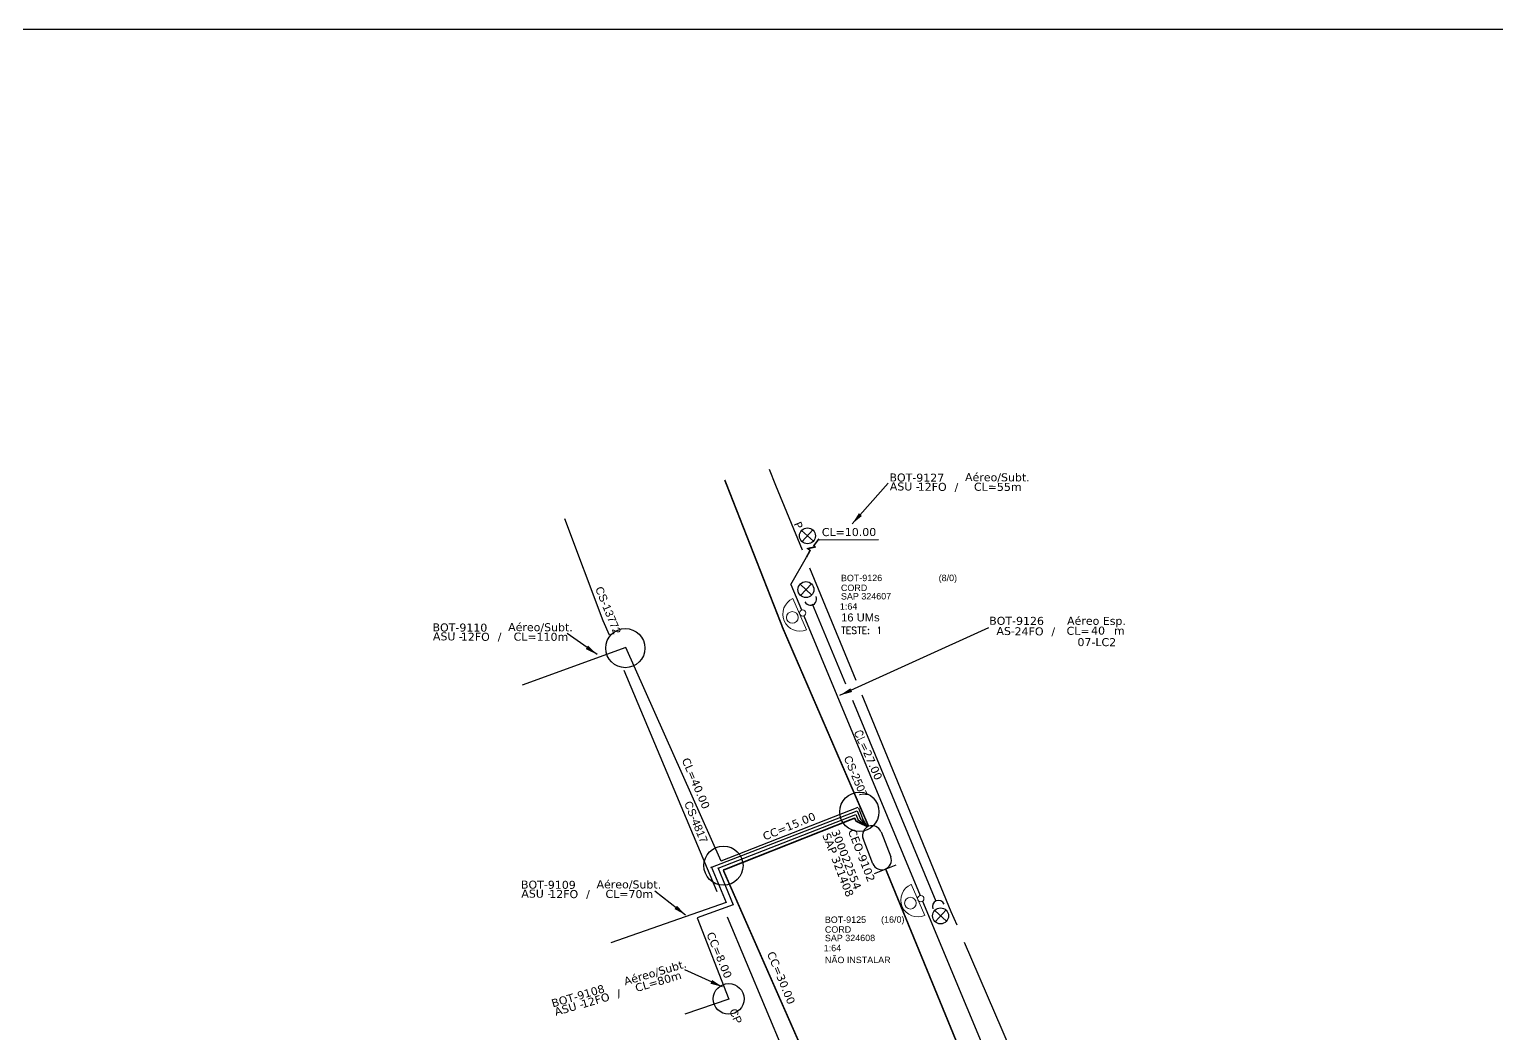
# Model space of a CAD drawing. Extents: x -89 to 1695, y 705 to 1299.
# Drawn here: x 330 to 565, y 1138.1 to 1299 of the extents above; entities that cross this region are included whole.
import ezdxf
from ezdxf.enums import TextEntityAlignment as Align

# ---------------------------------------------------------------- set-up
doc = ezdxf.new("R2010")
doc.units = 0
for name, color, linetype in [('10.4-Postes', 1, 'Continuous'), ('20.4-CEOS', 1, 'Continuous'), ('20.5-CEO', 1, 'Continuous'), ('CAP a instalar', 1, 'Continuous'), ('CD a instalar', 1, 'Continuous'), ('celulas gpon', 7, 'Continuous'), ('label_cabos', 7, 'Continuous'), ('Legenda', 1, 'Continuous'), ('locais', 7, 'Continuous'), ('locais legendas', 7, 'Continuous'), ('QUADRA', 7, 'Continuous'), ('Subida Lateral', 5, 'Continuous')]:
    doc.layers.add(name, color=color, linetype=linetype)
for name, color, linetype, lineweight in [("20.0-LEGENDA DOS CDO'S", 1, 'Continuous', 0), ('20.2-CDO_POSTE', 1, 'Continuous', 5), ('20.6-CORDOALHA_SUPORTE', 7, 'Continuous', 25), ('CORDOALHA_SUPORTE', 7, 'Continuous', 25)]:
    doc.layers.add(name, color=color, linetype=linetype, lineweight=lineweight)
doc.layers.add('EXTRA', color=50, linetype='Continuous', plot=False)
doc.styles.add('ARIAL', font='arial.ttf')
doc.styles.add('DIGICADE', font='arial.ttf')
doc.styles.add('ROMANS', font='romans')
doc.styles.add('siredit', font='verdana.ttf')
doc.styles.get("Standard").update_dxf_attribs({"font": 'arial.ttf'})
doc.linetypes.add('FENCELINE1', pattern='A,0.25,-0.1,[133,ltypeshp.shx,S=0.1,R=0,X=-0.1,Y=0],-0.1,1', length=1.45)
doc.dimstyles.new('CC', dxfattribs={"dimtxt": 1, "dimasz": 2, "dimexe": 0.18, "dimexo": 0.0625, "dimgap": 0.09, "dimtad": 0, "dimdec": 0, "dimrnd": 1, "dimzin": 0, "dimdsep": 46, "dimtxsty": 'siredit', "dimblk": 'NONE', "dimcen": 0, "dimse1": 1, "dimse2": 1, "dimsd1": 1, "dimsd2": 1, "dimclrt": 7, "dimadec": 0, "dimazin": 0, "dimtfac": 1, "dimtdec": 0, "dimtofl": 0, "dimtmove": 0, "dimatfit": 3, "dimfxl": 0, "dimtolj": 1, "dimtzin": 0, "dimarcsym": 0})

# ---------------------------------------------------------------- blocks, each defined once
blk = doc.blocks.new('LEGENDA DOS CABOS')
at = {"layer": 'EXTRA', "color": 0, "style": 'siredit'}
for tag, p in [('ID', (4.6, 0.97)), ('XX', (9.03, 0.97))]:
    blk.add_attdef(tag, text='', height=0.48, rotation=359.69, dxfattribs=at).set_placement(p, align=Align.MIDDLE_CENTER)
at = {"layer": 'Legenda', "color": 0, "style": 'siredit'}
for tag, p in [('TIPO_CABO', (1.31, 0)), ('CABO', (4.69, -0.05)), ('/', (6.81, -0.05)), ('METROS', (10.03, -0.05))]:
    blk.add_attdef(tag, text='', height=0.8, rotation=359.69, dxfattribs=at).set_placement(p, align=Align.MIDDLE_CENTER)
blk = doc.blocks.new('Inst CDOE-8 CAIXA DIST OPT CDOE 48F_8D C_SPL OPTAP')
at = {"layer": "20.0-LEGENDA DOS CDO'S", "color": 0, "style": 'ARIAL'}
for tag, p, height in [('FID', (0.12, 5.25), 0.8), ('SAP', (0.12, 2.96), 0.8), ('CORDOALHA', (0.12, 4.02), 0.8), ('1:XX', (-0.01, 1.7), 0.8), ('UMS', (0.14, 0.22), 1)]:
    blk.add_attdef(tag, p, '', height=height, rotation=0.118, dxfattribs=at)
at = {"layer": "20.0-LEGENDA DOS CDO'S", "color": 0}
for tag, p, style, flags in [('ID_ATIVIDADE', (0.12, 6.47), 'ARIAL', 3), ('FATOR', (7.92, 6.47), 'ARIAL', 1), ('QTDE', (0.23, -0.97), 'DIGICADE', 3)]:
    blk.add_attdef(tag, p, '', height=0.8, rotation=0.118, dxfattribs=dict(at, style=style, flags=flags))
at = {"layer": "20.0-LEGENDA DOS CDO'S", "color": 0, "style": 'ARIAL'}
blk.add_attdef('FIBRAS_UTILIZADAS', text='', height=0.8, rotation=0.118, dxfattribs=at).set_placement((13.48, 5.26), align=Align.CENTER)
blk = doc.blocks.new('Teste  FTTH')
at = {"color": 0, "lineweight": 0, "style": 'ROMANS'}
for tag, p in [('TESTE', (-2.3, -0.29)), ('QTDE', (0.21, -0.29))]:
    blk.add_attdef(tag, p, '', height=0.48, dxfattribs=at)
for tag, p, flags in [('FID', (-2.23, -1.25), 1), ('FATOR', (-2.23, -2.03), 3), ('ID_ATIVIDADE', (-2.23, -2.72), 3)]:
    blk.add_attdef(tag, p, '', height=0.48, dxfattribs=dict(at, flags=flags))
blk = doc.blocks.new('*U103')
at = {"color": 0}
blk.add_line((1.51, -1.63), (-2.15, 0.54), dxfattribs=at)
for centre, radius in [((0.2, 0.32), 0.733), ((-0.52, -0.89), 0.393)]:
    blk.add_circle(centre, radius, dxfattribs=at)
blk.add_arc((-0.32, -0.55), 2.12, 329.3268, 149.3268, dxfattribs=at)
blk = doc.blocks.new('MANHOLE_MS')
at = {"linetype": 'Continuous'}
blk.add_circle((-0.00000001, 0), 0.00001012, dxfattribs=at)
blk = doc.blocks.new('*U107')
at = {"color": 0}
blk.add_line((2.16, -0.54), (-2.09, -0.73), dxfattribs=at)
for centre, radius in [((-0.01, 0.38), 0.733), ((0.05, -1.03), 0.393)]:
    blk.add_circle(centre, radius, dxfattribs=at)
blk.add_arc((0.03, -0.63), 2.12, 2.5635, 182.5635, dxfattribs=at)
blk = doc.blocks.new('Inst CORD ALUMINIO 4.8 MM 3F(sem recursos)')
at = {"layer": '20.6-CORDOALHA_SUPORTE', "color": 0, "lineweight": 0, "style": 'ROMANS'}
blk.add_attdef('LANCE', text='', height=1, dxfattribs=at).set_placement((-0.54, -2.21), align=Align.RIGHT)
at = {"layer": '20.6-CORDOALHA_SUPORTE', "color": 0, "style": 'siredit'}
blk.add_attdef('QTDE', (-0.54, -2.21), '', height=1, rotation=359.69, dxfattribs=at)
at = {"layer": '20.6-CORDOALHA_SUPORTE', "color": 0, "lineweight": 0, "style": 'ROMANS'}
for tag, p, flags in [('FATOR', (-5.2, -4.44), 3), ('ID_ATIVIDADE', (-5.2, -6.67), 3), ('FID', (-5.2, -8.9), 1)]:
    blk.add_attdef(tag, p, '', height=1, dxfattribs=dict(at, flags=flags))
blk = doc.blocks.new('_None')
blk = doc.blocks.new('Inst CB ESP CFOA-SM-AS-80-TS-24')
at = {"layer": 'label_cabos', "color": 0, "style": 'siredit'}
for tag, flags, p in [('ID_ATIVIDADE', 3, (1.31, 2.67)), ('FATOR', 1, (11.56, 2.55))]:
    blk.add_attdef(tag, text='', height=1, rotation=359.69, dxfattribs=dict(at, flags=flags)).set_placement(p, align=Align.MIDDLE_CENTER)
for tag, p in [('TIPO_CABO', (1.76, 0)), ('DESTINO_CABO', (3.13, 1.26)), ('CABO', (4.69, -0.05)), ('/', (7.71, -0.05)), ('LANCE', (10.81, 0)), ('TIPO_CABO', (13.11, 1.24)), ('UND', (15.96, 0)), ('FID', (13.15, -1.41))]:
    blk.add_attdef(tag, text='', height=1, rotation=359.69, dxfattribs=at).set_placement(p, align=Align.MIDDLE_CENTER)
blk.add_attdef('QTDE', (12.43, -0.47), '', height=1, rotation=359.69, dxfattribs=at)
blk = doc.blocks.new('CDOE_CT_POSTE')
at = {"layer": "20.0-LEGENDA DOS CDO'S", "color": 0, "style": 'ARIAL'}
for tag, p in [('CDO_N', (0.12, 5.25)), ('CORDOALHA', (0.12, 4.02)), ('SAP', (0.12, 2.96)), ('1:XX', (0.14, 1.23)), ('UMS', (0.14, 0.22))]:
    blk.add_attdef(tag, p, '', height=0.68, rotation=0.118, dxfattribs=at)
blk.add_attdef('FIBRAS_UTILIZADAS', text='', height=0.68, rotation=0.118, dxfattribs=at).set_placement((7.83, 5.26), align=Align.CENTER)

msp = doc.modelspace()

# ---------------------------------------------------------------- linework, layer by layer
msp.add_lwpolyline([(-89.32, 705.02), (749.25, 705.02), (749.25, 1299.02), (-89.32, 1299.02), (-89.32, 705.02)])
at = {"layer": '10.4-Postes', "color": 1}
for p, q in [((453.69, 1218.75), (455.56, 1217)), ((455.5, 1218.81), (453.75, 1216.94)), ((453.44, 1210.13), (455.32, 1208.38)), ((455.26, 1210.19), (453.5, 1208.32)), ((475.01, 1157.86), (476.88, 1156.11)), ((476.82, 1157.92), (475.07, 1156.05))]:
    msp.add_line(p, q, dxfattribs=at)
for centre in [(454.62, 1217.87), (454.38, 1209.25), (475.94, 1156.98)]:
    msp.add_circle(centre, 1.28, dxfattribs=at)
at = {"layer": '20.5-CEO', "color": 5}
for p, q in [((465.1, 1165.34), (463.54, 1169.35)), ((466.4, 1170.46), (467.96, 1166.45))]:
    msp.add_line(p, q, dxfattribs=at)
msp.add_lwpolyline([(465.36, 1163.79), (468.81, 1165.13)], dxfattribs=at)
for centre, start, end in [((464.97, 1169.9), 21.241, 201.241), ((466.53, 1165.89), 201.241, 21.241)]:
    msp.add_arc(centre, 1.53, start, end, dxfattribs=at)
at = {"layer": 'CAP a instalar', "color": 8, "linetype": 'FENCELINE1', "ltscale": 5}
for points in [[(456.49, 1217.25), (456.49, 1217.25), (466, 1217.29)], [(451.95, 1210.06), (454.45, 1214.44)], [(451.95, 1210.06), (453.65, 1205.99)], [(440.82, 1165.72), (425.52, 1200), (408.9, 1193.97)], [(439.14, 1164.74), (462.57, 1173.83)], [(440.32, 1164.61), (462.36, 1173.23)], [(440.78, 1165.8), (462.72, 1174.4)], [(439.2, 1164.89), (441.6, 1159.12), (423.11, 1152.67)], [(440.28, 1164.72), (442.74, 1158.77), (436.96, 1156.68), (442.01, 1143.65), (434.98, 1141.22)]]:
    msp.add_lwpolyline(points, dxfattribs=at)
at = {"layer": 'CAP a instalar', "color": 7, "linetype": 'FENCELINE1', "ltscale": 5}
for points in [[(454.04, 1205.06), (472.69, 1160.24)], [(473.07, 1159.34), (509.07, 1072.85)]]:
    msp.add_lwpolyline(points, dxfattribs=at)
at = {"layer": 'CAP a instalar', "color": 8, "ltscale": 5}
for points in [[(462.36, 1173.23), (462.73, 1172.29)], [(462.57, 1173.83), (463.11, 1172.46)], [(462.77, 1174.29), (463.44, 1172.57)], [(462.62, 1172.36), (462.69, 1172.39)], [(464.25, 1171.26), (462.73, 1172.29)], [(463.11, 1172.46), (464.25, 1171.26)], [(464.25, 1171.26), (463.44, 1172.57)]]:
    msp.add_lwpolyline(points, dxfattribs=at)
at = {"layer": 'CAP a instalar', "color": 1, "linetype": 'FENCELINE1', "ltscale": 5, "const_width": 0.256}
for points in [[(441.13, 1164.31), (462.2, 1172.65)], [(441.13, 1164.31), (441.13, 1164.31), (441.13, 1164.31), (457.11, 1128), (457.11, 1128)]]:
    msp.add_lwpolyline(points, dxfattribs=at)
at = {"layer": 'CAP a instalar', "color": 1, "ltscale": 5, "const_width": 0.256}
for points in [[(462.2, 1172.65), (462.39, 1172.16)], [(462.39, 1172.16), (464.25, 1171.26)]]:
    msp.add_lwpolyline(points, dxfattribs=at)
at = {"layer": 'CD a instalar', "color": 7, "ltscale": 5, "const_width": 0.256}
for points in [[(441.37, 1226.82), (450.59, 1203.31)], [(450.55, 1203.36), (464.41, 1171.33)], [(467.14, 1164.49), (494.79, 1097.1)]]:
    msp.add_lwpolyline(points, dxfattribs=at)
at = {"layer": 'CORDOALHA_SUPORTE'}
for points in [[(454.22, 1207.31, 1), (455.99, 1208.14)], [(476.51, 1158.87, 1), (474.71, 1158.09)]]:
    msp.add_lwpolyline(points, format="xyb", dxfattribs=at)
for points in [[(460.79, 1194.08), (455.45, 1206.93)], [(475.26, 1159.27), (461.87, 1191.47)]]:
    msp.add_lwpolyline(points, dxfattribs=at)
at = {"layer": 'QUADRA'}
for p, q in [((448.46, 1228.55), (449.48, 1226.01)), ((449.48, 1226.01), (453.76, 1215.62)), ((421.91, 1204.25), (415.77, 1220.58)), ((454.94, 1212.74), (462.36, 1194.73)), ((422.88, 1201.94), (421.91, 1204.25)), ((440.13, 1160.81), (425.26, 1196.28)), ((463.32, 1192.38), (477.61, 1157.68)), ((450.95, 1135), (441.83, 1156.76)), ((477.61, 1157.68), (478.53, 1155.54)), ((479.73, 1152.76), (493.75, 1120.27))]:
    msp.add_line(p, q, dxfattribs=at)
at = {"layer": 'Subida Lateral', "color": 5, "const_width": 0.256}
msp.add_lwpolyline([(454.45, 1214.44), (455.04, 1215.52), (454.69, 1215.83), (455.82, 1216.09), (455.65, 1216.3), (456.46, 1217.39)], dxfattribs=at)

# ---------------------------------------------------------------- block references
at = {"color": 0, "lineweight": 0, "xscale": 1.282051282051282, "yscale": 1.282051282051282, "zscale": 1.282051282051282, "rotation": 293.9963951192394}
msp.add_blockref('Inst CORD ALUMINIO 4.8 MM 3F(sem recursos)', (466.36, 1183.72), dxfattribs=at).add_auto_attribs({'QTDE': '27.00', 'LANCE': 'CL='})
at = {"layer": "20.0-LEGENDA DOS CDO'S", "color": 7, "lineweight": 0, "xscale": 1.282051282051282, "yscale": 1.282051282051282, "zscale": 1.282051282051282}
msp.add_blockref('Inst CDOE-8 CAIXA DIST OPT CDOE 48F_8D C_SPL OPTAP', (459.83, 1203.87), dxfattribs=at).add_auto_attribs({'FID': 'BOT-9126', 'CORDOALHA': 'CORD', 'SAP': 'SAP 324607', '1:XX': '1:64', 'UMS': '16 UMs', 'FIBRAS_UTILIZADAS': '(8/0)'})
at = {"layer": "20.0-LEGENDA DOS CDO'S", "color": 7, "lineweight": 0, "xscale": 2.24423076923077, "yscale": 2.244230769230769, "zscale": 2.244230769230769, "rotation": 3.126797674058592e-05}
msp.add_blockref('Teste  FTTH', (465.19, 1202.84), dxfattribs=at).add_auto_attribs({'TESTE': 'TESTE:', 'QTDE': '1'})
at = {"layer": "20.0-LEGENDA DOS CDO'S", "color": 252}
ref = msp.add_blockref('CDOE_CT_POSTE', (457.25, 1149.13), dxfattribs=dict(at, xscale=1.282051282051282, yscale=1.282051282051282, zscale=1.282051282051282))
ref.add_attrib('CDO_N', 'BOT-9125', (457.4, 1155.85), dxfattribs={"color": 0, "height": 1.026, "rotation": 0.118, "style": 'ARIAL'})
ref.add_attrib('CORDOALHA', 'CORD', (457.41, 1154.28), dxfattribs={"color": 0, "height": 1.026, "rotation": 0.118, "style": 'ARIAL'})
ref.add_attrib('SAP', 'SAP 324608', (457.41, 1152.92), dxfattribs={"color": 0, "height": 1.026, "rotation": 0.118, "style": 'ARIAL'})
ref.add_attrib('1:XX', '1:64', (457.23, 1151.31), dxfattribs={"color": 0, "height": 1.026, "rotation": 0.118, "style": 'ARIAL'})
ref.add_attrib('UMS', 'NÃO INSTALAR', (457.43, 1149.4), dxfattribs={"color": 0, "height": 1.0256, "rotation": 0.118, "style": 'ARIAL'})
ref.add_attrib('FIBRAS_UTILIZADAS', '     (16/0)', dxfattribs={"color": 0, "height": 1.0256, "rotation": 0.118, "style": 'ARIAL'}).set_placement((467.29, 1155.87), align=Align.CENTER)
at = {"layer": '20.2-CDO_POSTE', "color": 7, "xscale": -1.282051282051282, "yscale": 1.282051282051282, "zscale": 1.282051282051282, "rotation": 82.79195663025233}
msp.add_blockref('*U103', (452.63, 1205), dxfattribs=at)
at = {"layer": '20.2-CDO_POSTE', "color": 252, "xscale": -1.282051282051282, "yscale": 1.282051282051282, "zscale": 1.282051282051282, "rotation": 116.241863522202}
msp.add_blockref('*U107', (471.56, 1159.22), dxfattribs=at)
at = {"layer": 'label_cabos', "color": 2, "lineweight": 0}
ref = msp.add_blockref('LEGENDA DOS CABOS', (466.7, 1225.11), dxfattribs=dict(at, xscale=1.282051282051282, yscale=1.282051282051282, zscale=1.282051282051282))
ref.add_attrib('ID', 'BOT-9127', dxfattribs={"color": 0, "height": 1.282, "rotation": 359.69, "style": 'siredit'}).set_placement((472.14, 1227.2), align=Align.MIDDLE_CENTER)
ref.add_attrib('CABO', '12FO', dxfattribs={"color": 0, "height": 1.282, "rotation": 359.69, "style": 'siredit'}).set_placement((474.6, 1225.72), align=Align.MIDDLE_CENTER)
ref.add_attrib('METROS', 'CL=55m', dxfattribs={"color": 0, "height": 1.282, "rotation": 359.69, "style": 'siredit'}).set_placement((485.11, 1225.72), align=Align.MIDDLE_CENTER)
ref.add_attrib('XX', 'Aéreo/Subt.', dxfattribs={"color": 0, "height": 1.2821, "rotation": 359.69, "style": 'siredit'}).set_placement((485.04, 1227.25), align=Align.MIDDLE_CENTER)
ref.add_attrib('/', '/', dxfattribs={"color": 0, "height": 1.28, "rotation": 359.69, "style": 'siredit'}).set_placement((478.49, 1225.72), align=Align.MIDDLE_CENTER)
ref.add_attrib('TIPO_CABO', 'ASU -', dxfattribs={"color": 0, "height": 1.282, "rotation": 359.69, "style": 'siredit'}).set_placement((470.21, 1225.78), align=Align.MIDDLE_CENTER)
at = {"layer": 'label_cabos', "lineweight": 0}
ref = msp.add_blockref('LEGENDA DOS CABOS', (393.51, 1201.09), dxfattribs=dict(at, xscale=1.282051282051282, yscale=1.282051282051282, zscale=1.282051282051282))
ref.add_attrib('ID', 'BOT-9110', dxfattribs={"color": 0, "height": 1.282, "rotation": 359.69, "style": 'siredit'}).set_placement((398.94, 1203.18), align=Align.MIDDLE_CENTER)
ref.add_attrib('CABO', '12FO', dxfattribs={"color": 0, "height": 1.282, "rotation": 359.69, "style": 'siredit'}).set_placement((401.41, 1201.7), align=Align.MIDDLE_CENTER)
ref.add_attrib('METROS', 'CL=110m', dxfattribs={"color": 0, "height": 1.282, "rotation": 359.69, "style": 'siredit'}).set_placement((411.92, 1201.7), align=Align.MIDDLE_CENTER)
ref.add_attrib('XX', 'Aéreo/Subt.', dxfattribs={"color": 0, "height": 1.2821, "rotation": 359.69, "style": 'siredit'}).set_placement((411.85, 1203.23), align=Align.MIDDLE_CENTER)
ref.add_attrib('/', '/', dxfattribs={"color": 0, "height": 1.28, "rotation": 359.69, "style": 'siredit'}).set_placement((405.29, 1201.7), align=Align.MIDDLE_CENTER)
ref.add_attrib('TIPO_CABO', 'ASU -', dxfattribs={"color": 0, "height": 1.282, "rotation": 359.69, "style": 'siredit'}).set_placement((397.02, 1201.76), align=Align.MIDDLE_CENTER)
at = {"layer": 'label_cabos'}
ref = msp.add_blockref('Inst CB ESP CFOA-SM-AS-80-TS-24', (484.11, 1202.62), dxfattribs=dict(at, xscale=1.282051282051282, yscale=1.282051282051282, zscale=1.282051282051282, rotation=0.1315642785740553))
ref.add_attrib('DESTINO_CABO', 'BOT-9126', dxfattribs={"color": 0, "height": 1.282, "rotation": 359.8216, "style": 'siredit'}).set_placement((488.12, 1204.25), align=Align.MIDDLE_CENTER)
ref.add_attrib('TIPO_CABO', 'Aéreo Esp.', dxfattribs={"color": 0, "height": 1.282, "rotation": 359.8216, "style": 'siredit'}).set_placement((500.92, 1204.25), align=Align.MIDDLE_CENTER)
ref.add_attrib('CABO', '24FO', dxfattribs={"color": 0, "height": 1.282, "rotation": 359.8216, "style": 'siredit'}).set_placement((490.12, 1202.57), align=Align.MIDDLE_CENTER)
ref.add_attrib('/', '/', dxfattribs={"color": 0, "height": 1.28, "rotation": 359.8216, "style": 'siredit'}).set_placement((494, 1202.57), align=Align.MIDDLE_CENTER)
ref.add_attrib('TIPO_CABO', 'AS-', dxfattribs={"color": 0, "height": 1.282, "rotation": 359.8216, "style": 'siredit'}).set_placement((486.37, 1202.62), align=Align.MIDDLE_CENTER)
ref.add_attrib('FID', '07-LC2', dxfattribs={"color": 0, "height": 1.282, "rotation": 359.8216, "style": 'siredit'}).set_placement((500.97, 1200.84), align=Align.MIDDLE_CENTER)
ref.add_attrib('LANCE', 'CL=', dxfattribs={"color": 0, "height": 1.282, "rotation": 359.8216, "style": 'siredit'}).set_placement((497.97, 1202.65), align=Align.MIDDLE_CENTER)
ref.add_attrib('QTDE', '40', (500.05, 1202.05), dxfattribs={"color": 0, "height": 1.282, "rotation": 359.8216, "style": 'siredit'})
ref.add_attrib('UND', 'm', dxfattribs={"color": 0, "height": 1.28, "rotation": 359.8216, "style": 'siredit'}).set_placement((504.58, 1202.67), align=Align.MIDDLE_CENTER)
at = {"layer": 'label_cabos', "lineweight": 0}
ref = msp.add_blockref('LEGENDA DOS CABOS', (407.67, 1159.88), dxfattribs=dict(at, xscale=1.282051282051282, yscale=1.282051282051282, zscale=1.282051282051282))
ref.add_attrib('ID', 'BOT-9109', dxfattribs={"color": 0, "height": 1.282, "rotation": 359.69, "style": 'siredit'}).set_placement((413.11, 1161.97), align=Align.MIDDLE_CENTER)
ref.add_attrib('CABO', '12FO', dxfattribs={"color": 0, "height": 1.282, "rotation": 359.69, "style": 'siredit'}).set_placement((415.57, 1160.48), align=Align.MIDDLE_CENTER)
ref.add_attrib('METROS', 'CL=70m', dxfattribs={"color": 0, "height": 1.282, "rotation": 359.69, "style": 'siredit'}).set_placement((426.08, 1160.48), align=Align.MIDDLE_CENTER)
ref.add_attrib('XX', 'Aéreo/Subt.', dxfattribs={"color": 0, "height": 1.2821, "rotation": 359.69, "style": 'siredit'}).set_placement((426.01, 1162.02), align=Align.MIDDLE_CENTER)
ref.add_attrib('/', '/', dxfattribs={"color": 0, "height": 1.28, "rotation": 359.69, "style": 'siredit'}).set_placement((419.46, 1160.48), align=Align.MIDDLE_CENTER)
ref.add_attrib('TIPO_CABO', 'ASU -', dxfattribs={"color": 0, "height": 1.282, "rotation": 359.69, "style": 'siredit'}).set_placement((411.18, 1160.54), align=Align.MIDDLE_CENTER)
ref = msp.add_blockref('LEGENDA DOS CABOS', (413.26, 1140.59), dxfattribs=dict(at, xscale=1.282051282051282, yscale=1.282051282051282, zscale=1.282051282051282, rotation=16.68382903938921))
ref.add_attrib('ID', 'BOT-9108', dxfattribs={"color": 0, "height": 1.282, "rotation": 16.3738, "style": 'siredit'}).set_placement((417.86, 1144.15), align=Align.MIDDLE_CENTER)
ref.add_attrib('CABO', '12FO', dxfattribs={"color": 0, "height": 1.282, "rotation": 16.3738, "style": 'siredit'}).set_placement((420.65, 1143.44), align=Align.MIDDLE_CENTER)
ref.add_attrib('METROS', 'CL=80m', dxfattribs={"color": 0, "height": 1.282, "rotation": 16.3738, "style": 'siredit'}).set_placement((430.72, 1146.46), align=Align.MIDDLE_CENTER)
ref.add_attrib('XX', 'Aéreo/Subt.', dxfattribs={"color": 0, "height": 1.2821, "rotation": 16.3738, "style": 'siredit'}).set_placement((430.21, 1147.91), align=Align.MIDDLE_CENTER)
ref.add_attrib('/', '/', dxfattribs={"color": 0, "height": 1.28, "rotation": 16.3738, "style": 'siredit'}).set_placement((424.37, 1144.55), align=Align.MIDDLE_CENTER)
ref.add_attrib('TIPO_CABO', 'ASU -', dxfattribs={"color": 0, "height": 1.282, "rotation": 16.3738, "style": 'siredit'}).set_placement((416.43, 1142.24), align=Align.MIDDLE_CENTER)
at = {"layer": 'locais', "color": 30}
for p, xscale, yscale, zscale, rotation in [((425.45, 1199.88), 310147.018103981, 310147.018103981, 310147.018103981, 21.63944506376702), ((425.45, 1199.88), 310147.018103981, 310147.018103981, 310147.018103981, 21.63944506376702), ((462.94, 1173.65), 310147.018103981, 310147.018103981, 310147.018103981, 21.63944506376702), ((462.94, 1173.65), 310147.018103981, 310147.018103981, 310147.018103981, 21.63944506376702), ((441.16, 1165.03), 310147.018103981, 310147.018103981, 310147.018103981, 21.63944506376702), ((442, 1143.68), 243551.1387275167, 243551.1387275167, 243551.1387275167, 25.52735471014061)]:
    msp.add_blockref('MANHOLE_MS', p, dxfattribs=dict(at, xscale=xscale, yscale=yscale, zscale=zscale, rotation=rotation))

# ---------------------------------------------------------------- texts
at = {"layer": '20.4-CEOS', "color": 7, "lineweight": 0, "style": 'siredit'}
msp.add_text('CEO-9102', height=1.294, rotation=291.241, dxfattribs=at).set_placement((463.9, 1166.9), align=Align.TOP_CENTER)
at = {"layer": '20.5-CEO', "color": 7, "lineweight": 0, "style": 'siredit'}
for s, height, p in [('300022554', 1.294, (461.47, 1166.25)), ('SAP 321408', 1.3, (460.14, 1165.37))]:
    msp.add_text(s, height=height, rotation=291.241, dxfattribs=at).set_placement(p, align=Align.TOP_CENTER)
at = {"layer": 'celulas gpon', "color": 1, "style": 'siredit'}
msp.add_text('P', height=1.28, rotation=292.7666, dxfattribs=at).set_placement((452.37, 1219.82))
at = {"layer": 'celulas gpon', "style": 'siredit'}
for s, rotation, p in [('CL=10.00', 0.082, (456.92, 1217.83)), ('CL=40.00', 293.1156, (434.45, 1181.97)), ('CC=15.00', 22.2598, (447.78, 1169.04)), ('CC=8.00', 292.4077, (438.41, 1154.07)), ('CC=30.00', 292.4077, (448.11, 1150.95))]:
    msp.add_text(s, height=1.282, rotation=rotation, dxfattribs=at).set_placement(p)
at = {"layer": 'locais legendas', "color": 30}
for s, rotation, p in [('CS-13772', 292.0978, (420.58, 1209.43)), ('CS-2507', 292.7882, (460.4, 1182.32)), ('CS-4817', 292.3415, (434.83, 1175.05)), ('CP', 293.7495, (442.04, 1141.78))]:
    msp.add_text(s, height=1.282, rotation=rotation, dxfattribs=at).set_placement(p)

# ---------------------------------------------------------------- leaders
at = {"layer": 'label_cabos'}
for points in [[(461.77, 1219.78), (467.57, 1226.29)], [(420.92, 1198.85), (416.13, 1202.2)], [(459.81, 1192.32), (483.67, 1203.2)], [(435.1, 1157.11), (430.17, 1160.94)], [(441.03, 1145.59), (434.99, 1148.32)]]:
    msp.add_leader(points, dimstyle='CC', override={"dimgap": 0.09, "dimtad": 0}, dxfattribs=at)

doc.saveas('drawing.dxf')
